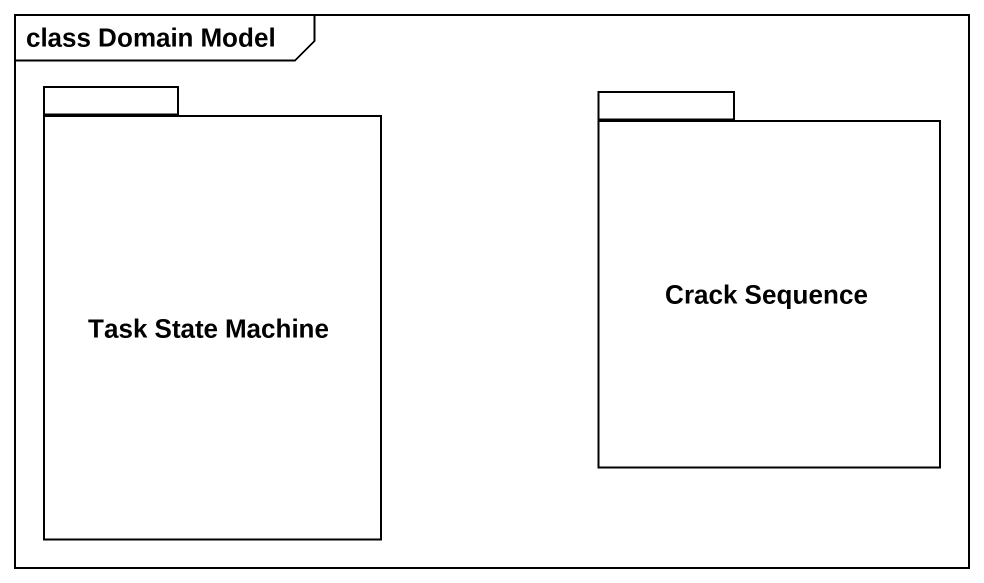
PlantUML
@startuml
mainframe class Domain Model
package "Task State Machine" as Task_State_Machine {
}
package "Crack Sequence" as Crack_Sequence {
}
@enduml
